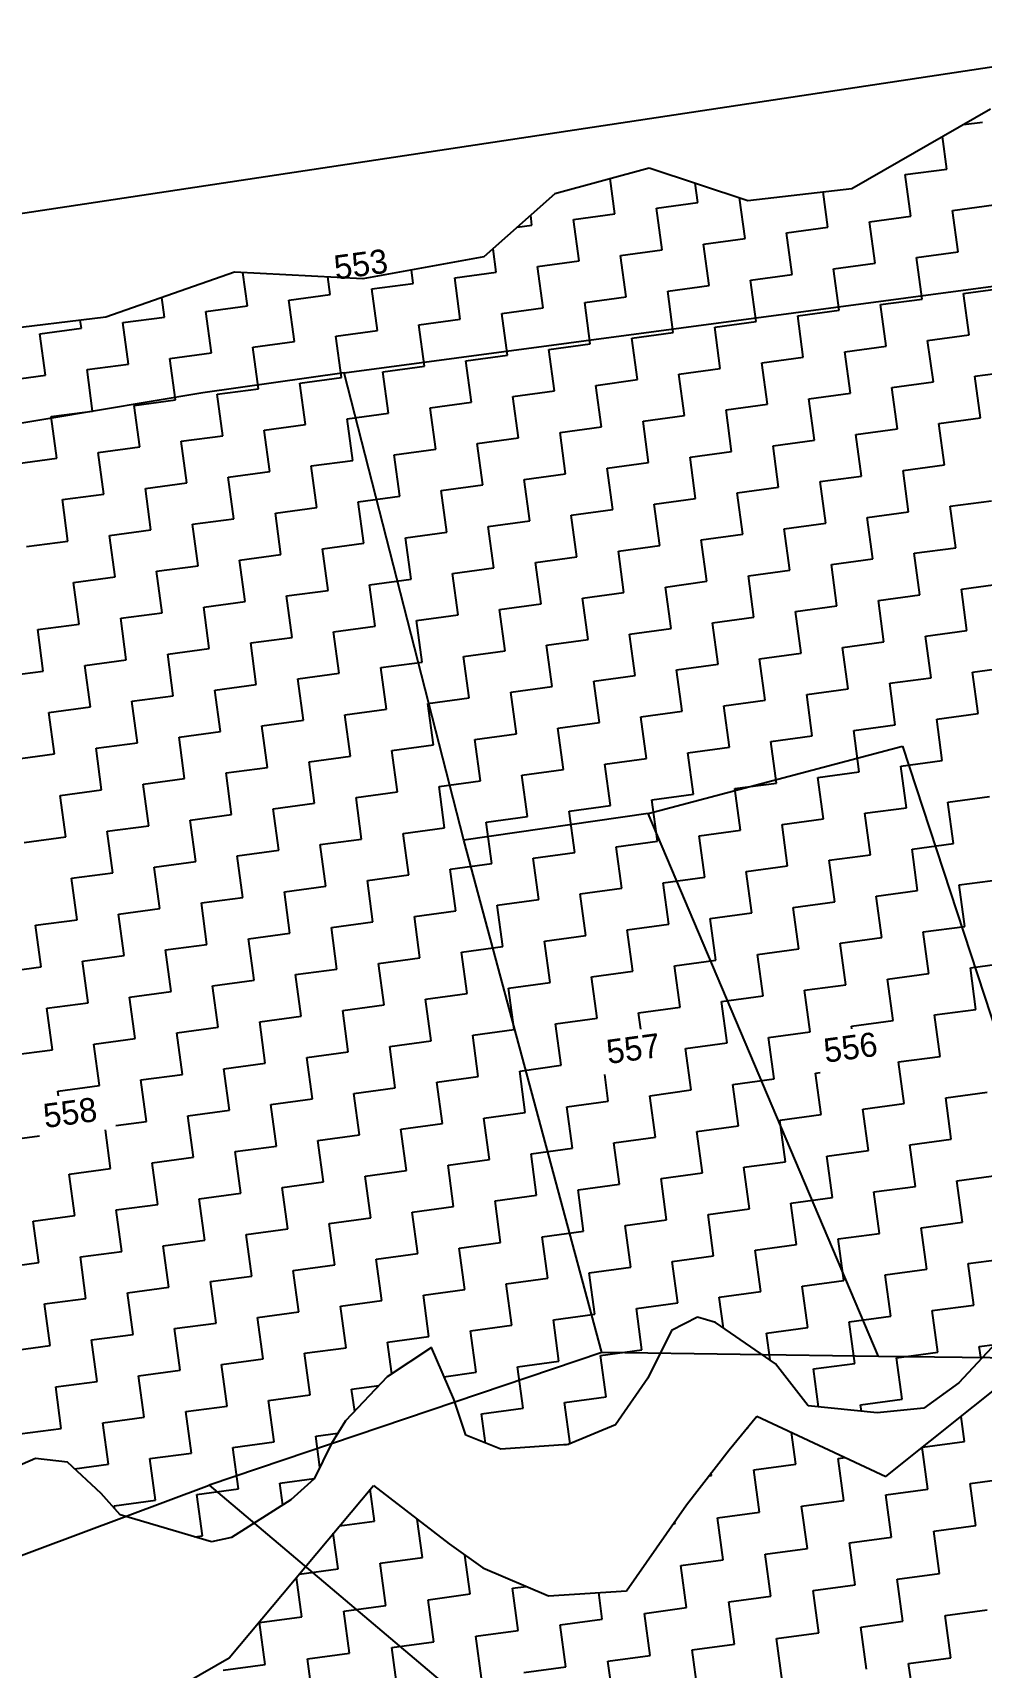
# Model space of a CAD drawing. Header units: metres. Extents: x 318393 to 319412, y 1868341 to 1869380.
# Drawn here: x 319083.4 to 319170.3, y 1869229.8 to 1869379.6 of the extents above; entities that cross this region are included whole.
import ezdxf

# ---------------------------------------------------------------- set-up
doc = ezdxf.new("R2010")
doc.units = ezdxf.units.M
doc.header["$LTSCALE"] = 0.3
doc.header["$MEASUREMENT"] = 0
for name, color, linetype in [('POLY_HATCH', 12, 'CONTINUOUS'), ('POLY_PARCEL', 6, 'CONTINUOUS'), ('TEXT_PARCEL', 7, 'CONTINUOUS'), ('V_BOUND_LINE', 7, 'CONTINUOUS')]:
    doc.layers.add(name, color=color, linetype=linetype)
doc.styles.add('TEXT_MAP', font='')
doc.styles.get('TEXT_MAP').set_extended_font_data('Kruti Dev 050')

msp = doc.modelspace()

# ---------------------------------------------------------------- linework, layer by layer
at = {"layer": 'POLY_HATCH'}
for p, q in [((319171.12, 1869372.57), (319158.4, 1869365.27)), ((319139.86, 1869367.16), (319131.21, 1869364.81)), ((319148.9, 1869364.16), (319139.86, 1869367.16)), ((319158.4, 1869365.27), (319148.9, 1869364.16)), ((319131.21, 1869364.81), (319124.71, 1869359.03)), ((319101.88, 1869357.63), (319090.08, 1869353.5)), ((319113.64, 1869357.02), (319101.88, 1869357.63)), ((319124.71, 1869359.03), (319113.64, 1869357.02)), ((319090.08, 1869353.5), (319077.58, 1869351.98)), ((319144.29, 1869261.87), (319141.91, 1869260.65)), ((319145.92, 1869261.36), (319144.29, 1869261.87)), ((319141.91, 1869260.65), (319139.72, 1869256.26)), ((319151.43, 1869257.59), (319145.92, 1869261.36)), ((319173.38, 1869261.38), (319168.23, 1869255.85)), ((319119.92, 1869259.07), (319115.85, 1869256.39)), ((319121.95, 1869254.35), (319119.92, 1869259.07)), ((319154.41, 1869253.74), (319151.43, 1869257.59)), ((319115.85, 1869256.39), (319112.05, 1869252.35)), ((319139.72, 1869256.26), (319136.77, 1869252.01)), ((319161.52, 1869247.26), (319173.68, 1869256.98)), ((319168.23, 1869255.85), (319165.01, 1869253.53)), ((319123.05, 1869251.05), (319121.95, 1869254.35)), ((319147.19, 1869249.71), (319149.7, 1869252.79)), ((319149.7, 1869252.79), (319161.52, 1869247.26)), ((319160.73, 1869253.11), (319154.41, 1869253.74)), ((319165.01, 1869253.53), (319160.73, 1869253.11)), ((319112.05, 1869252.35), (319110.77, 1869250.29)), ((319136.77, 1869252.01), (319132.42, 1869250.19)), ((319110.77, 1869250.29), (319109.16, 1869247.04)), ((319126.26, 1869249.77), (319123.05, 1869251.05)), ((319132.42, 1869250.19), (319126.26, 1869249.77)), ((319143.28, 1869244.67), (319147.19, 1869249.71)), ((319083.65, 1869248.92), (319081.26, 1869247.86)), ((319086.57, 1869248.58), (319083.65, 1869248.92)), ((319089.66, 1869245.72), (319086.57, 1869248.58)), ((319109.16, 1869247.04), (319107.04, 1869245.12)), ((319091.41, 1869243.74), (319089.66, 1869245.72)), ((319106.26, 1869236.47), (319114.59, 1869246.45)), ((319114.59, 1869246.45), (319121.54, 1869241.08)), ((319099.78, 1869241.27), (319091.41, 1869243.74)), ((319107.04, 1869245.12), (319101.61, 1869241.68)), ((319137.78, 1869236.8), (319143.28, 1869244.67)), ((319101.61, 1869241.68), (319099.78, 1869241.27)), ((319121.54, 1869241.08), (319124.63, 1869238.88)), ((319124.63, 1869238.88), (319130.63, 1869236.33)), ((319101.39, 1869230.65), (319106.26, 1869236.47)), ((319130.63, 1869236.33), (319137.78, 1869236.8)), ((319094.85, 1869226.9), (319101.39, 1869230.65))]:
    msp.add_line(p, q, dxfattribs=at)
at = {"layer": 'POLY_HATCH', "linetype": 'Continuous'}
for p, q in [((319168.64, 1869371.14), (319170.39, 1869371.38)), ((319167.11, 1869367.07), (319166.71, 1869370.04)), ((319163.31, 1869366.56), (319167.11, 1869367.07)), ((319163.82, 1869362.76), (319163.31, 1869366.56)), ((319136.72, 1869362.96), (319136.28, 1869366.19)), ((319144.32, 1869363.99), (319144.08, 1869365.76)), ((319140.52, 1869363.47), (319144.32, 1869363.99)), ((319148.63, 1869360.7), (319148.13, 1869364.42)), ((319156.23, 1869361.73), (319155.79, 1869364.97)), ((319167.62, 1869363.27), (319171.42, 1869363.78)), ((319129.12, 1869361.93), (319129, 1869362.85)), ((319132.92, 1869362.45), (319136.72, 1869362.96)), ((319133.44, 1869358.65), (319132.92, 1869362.45)), ((319141.03, 1869359.68), (319140.52, 1869363.47)), ((319160.03, 1869362.24), (319163.82, 1869362.76)), ((319160.54, 1869358.45), (319160.03, 1869362.24)), ((319168.14, 1869359.47), (319167.62, 1869363.27)), ((319127.77, 1869361.75), (319129.12, 1869361.93)), ((319144.83, 1869360.19), (319148.63, 1869360.7)), ((319152.43, 1869361.22), (319156.23, 1869361.73)), ((319152.94, 1869357.42), (319152.43, 1869361.22)), ((319125.84, 1869357.62), (319125.55, 1869359.77)), ((319137.23, 1869359.16), (319141.03, 1869359.68)), ((319137.75, 1869355.36), (319137.23, 1869359.16)), ((319145.34, 1869356.39), (319144.83, 1869360.19)), ((319164.34, 1869358.96), (319168.14, 1869359.47)), ((319103.05, 1869354.54), (319102.63, 1869357.59)), ((319118.24, 1869356.59), (319118.07, 1869357.83)), ((319122.04, 1869357.11), (319125.84, 1869357.62)), ((319129.64, 1869358.14), (319133.44, 1869358.65)), ((319130.15, 1869354.34), (319129.64, 1869358.14)), ((319156.74, 1869357.93), (319160.54, 1869358.45)), ((319157.25, 1869354.13), (319156.74, 1869357.93)), ((319164.85, 1869355.16), (319164.34, 1869358.96)), ((319110.64, 1869355.57), (319110.42, 1869357.19)), ((319114.44, 1869356.08), (319118.24, 1869356.59)), ((319114.96, 1869352.28), (319114.44, 1869356.08)), ((319122.55, 1869353.31), (319122.04, 1869357.11)), ((319141.55, 1869355.88), (319145.34, 1869356.39)), ((319149.14, 1869356.9), (319152.94, 1869357.42)), ((319149.66, 1869353.11), (319149.14, 1869356.9)), ((319168.65, 1869355.67), (319172.45, 1869356.19)), ((319095.45, 1869353.51), (319095.21, 1869355.3)), ((319106.85, 1869355.05), (319110.64, 1869355.57)), ((319107.36, 1869351.26), (319106.85, 1869355.05)), ((319133.95, 1869354.85), (319137.75, 1869355.36)), ((319134.46, 1869351.05), (319133.95, 1869354.85)), ((319142.06, 1869352.08), (319141.55, 1869355.88)), ((319161.05, 1869354.65), (319164.85, 1869355.16)), ((319161.57, 1869350.85), (319161.05, 1869354.65)), ((319169.16, 1869351.88), (319168.65, 1869355.67)), ((319087.85, 1869352.49), (319087.75, 1869353.22)), ((319091.65, 1869353), (319095.45, 1869353.51)), ((319099.25, 1869354.03), (319103.05, 1869354.54)), ((319099.76, 1869350.23), (319099.25, 1869354.03)), ((319118.75, 1869352.8), (319122.55, 1869353.31)), ((319126.35, 1869353.82), (319130.15, 1869354.34)), ((319126.87, 1869350.02), (319126.35, 1869353.82)), ((319145.86, 1869352.59), (319149.66, 1869353.11)), ((319153.46, 1869353.62), (319157.25, 1869354.13)), ((319153.97, 1869349.82), (319153.46, 1869353.62)), ((319084.05, 1869351.97), (319087.85, 1869352.49)), ((319084.57, 1869348.17), (319084.05, 1869351.97)), ((319092.17, 1869349.2), (319091.65, 1869353)), ((319111.16, 1869351.77), (319114.96, 1869352.28)), ((319111.67, 1869347.97), (319111.16, 1869351.77)), ((319119.27, 1869349), (319118.75, 1869352.8)), ((319138.26, 1869351.57), (319142.06, 1869352.08)), ((319138.77, 1869347.77), (319138.26, 1869351.57)), ((319146.37, 1869348.79), (319145.86, 1869352.59)), ((319165.36, 1869351.36), (319169.16, 1869351.88)), ((319095.96, 1869349.72), (319099.76, 1869350.23)), ((319103.56, 1869350.74), (319107.36, 1869351.26)), ((319104.07, 1869346.94), (319103.56, 1869350.74)), ((319130.66, 1869350.54), (319134.46, 1869351.05)), ((319131.18, 1869346.74), (319130.66, 1869350.54)), ((319157.77, 1869350.33), (319161.57, 1869350.85)), ((319158.28, 1869346.54), (319157.77, 1869350.33)), ((319165.88, 1869347.56), (319165.36, 1869351.36)), ((319088.37, 1869348.69), (319092.17, 1869349.2)), ((319088.88, 1869344.89), (319088.37, 1869348.69)), ((319096.48, 1869345.92), (319095.96, 1869349.72)), ((319115.47, 1869348.48), (319119.27, 1869349)), ((319123.07, 1869349.51), (319126.87, 1869350.02)), ((319123.58, 1869345.71), (319123.07, 1869349.51)), ((319142.57, 1869348.28), (319146.37, 1869348.79)), ((319150.17, 1869349.31), (319153.97, 1869349.82)), ((319150.68, 1869345.51), (319150.17, 1869349.31)), ((319169.68, 1869348.08), (319173.47, 1869348.59)), ((319080.77, 1869347.66), (319084.57, 1869348.17)), ((319107.87, 1869347.46), (319111.67, 1869347.97)), ((319108.39, 1869343.66), (319107.87, 1869347.46)), ((319115.98, 1869344.69), (319115.47, 1869348.48)), ((319134.98, 1869347.25), (319138.77, 1869347.77)), ((319135.49, 1869343.45), (319134.98, 1869347.25)), ((319143.09, 1869344.48), (319142.57, 1869348.28)), ((319162.08, 1869347.05), (319165.88, 1869347.56)), ((319170.19, 1869344.28), (319169.68, 1869348.08)), ((319092.68, 1869345.4), (319096.48, 1869345.92)), ((319100.28, 1869346.43), (319104.07, 1869346.94)), ((319100.79, 1869342.63), (319100.28, 1869346.43)), ((319119.78, 1869345.2), (319123.58, 1869345.71)), ((319127.38, 1869346.23), (319131.18, 1869346.74)), ((319127.89, 1869342.43), (319127.38, 1869346.23)), ((319154.48, 1869346.02), (319158.28, 1869346.54)), ((319155, 1869342.22), (319154.48, 1869346.02)), ((319162.59, 1869343.25), (319162.08, 1869347.05)), ((319085.08, 1869344.38), (319088.88, 1869344.89)), ((319085.6, 1869340.58), (319085.08, 1869344.38)), ((319093.19, 1869341.6), (319092.68, 1869345.4)), ((319112.19, 1869344.17), (319115.98, 1869344.69)), ((319112.7, 1869340.37), (319112.19, 1869344.17)), ((319120.3, 1869341.4), (319119.78, 1869345.2)), ((319139.29, 1869343.97), (319143.09, 1869344.48)), ((319146.89, 1869345), (319150.68, 1869345.51)), ((319147.4, 1869341.2), (319146.89, 1869345)), ((319166.39, 1869343.76), (319170.19, 1869344.28)), ((319096.99, 1869342.12), (319100.79, 1869342.63)), ((319104.59, 1869343.15), (319108.39, 1869343.66)), ((319105.1, 1869339.35), (319104.59, 1869343.15)), ((319131.69, 1869342.94), (319135.49, 1869343.45)), ((319132.2, 1869339.14), (319131.69, 1869342.94)), ((319139.8, 1869340.17), (319139.29, 1869343.97)), ((319158.79, 1869342.74), (319162.59, 1869343.25)), ((319159.31, 1869338.94), (319158.79, 1869342.74)), ((319166.91, 1869339.97), (319166.39, 1869343.76)), ((319089.39, 1869341.09), (319093.19, 1869341.6)), ((319089.91, 1869337.29), (319089.39, 1869341.09)), ((319097.5, 1869338.32), (319096.99, 1869342.12)), ((319116.5, 1869340.89), (319120.3, 1869341.4)), ((319124.09, 1869341.91), (319127.89, 1869342.43)), ((319124.61, 1869338.12), (319124.09, 1869341.91)), ((319143.6, 1869340.68), (319147.4, 1869341.2)), ((319151.2, 1869341.71), (319155, 1869342.22)), ((319151.71, 1869337.91), (319151.2, 1869341.71)), ((319081.8, 1869340.06), (319085.6, 1869340.58)), ((319108.9, 1869339.86), (319112.7, 1869340.37)), ((319109.41, 1869336.06), (319108.9, 1869339.86)), ((319117.01, 1869337.09), (319116.5, 1869340.89)), ((319136, 1869339.66), (319139.8, 1869340.17)), ((319136.52, 1869335.86), (319136, 1869339.66)), ((319144.11, 1869336.88), (319143.6, 1869340.68)), ((319163.11, 1869339.45), (319166.91, 1869339.97)), ((319093.71, 1869337.81), (319097.5, 1869338.32)), ((319101.3, 1869338.83), (319105.1, 1869339.35)), ((319101.82, 1869335.03), (319101.3, 1869338.83)), ((319120.81, 1869337.6), (319124.61, 1869338.12)), ((319128.41, 1869338.63), (319132.2, 1869339.14)), ((319128.92, 1869334.83), (319128.41, 1869338.63)), ((319155.51, 1869338.43), (319159.31, 1869338.94)), ((319156.02, 1869334.63), (319155.51, 1869338.43)), ((319163.62, 1869335.65), (319163.11, 1869339.45)), ((319086.11, 1869336.78), (319089.91, 1869337.29)), ((319086.62, 1869332.98), (319086.11, 1869336.78)), ((319094.22, 1869334.01), (319093.71, 1869337.81)), ((319113.21, 1869336.58), (319117.01, 1869337.09)), ((319113.73, 1869332.78), (319113.21, 1869336.58)), ((319121.32, 1869333.8), (319120.81, 1869337.6)), ((319140.32, 1869336.37), (319144.11, 1869336.88)), ((319147.91, 1869337.4), (319151.71, 1869337.91)), ((319148.43, 1869333.6), (319147.91, 1869337.4)), ((319167.42, 1869336.17), (319171.22, 1869336.68)), ((319105.62, 1869335.55), (319109.41, 1869336.06)), ((319106.13, 1869331.75), (319105.62, 1869335.55)), ((319132.72, 1869335.34), (319136.52, 1869335.86)), ((319133.23, 1869331.55), (319132.72, 1869335.34)), ((319140.83, 1869332.57), (319140.32, 1869336.37)), ((319159.82, 1869335.14), (319163.62, 1869335.65)), ((319160.34, 1869331.34), (319159.82, 1869335.14)), ((319167.93, 1869332.37), (319167.42, 1869336.17)), ((319090.42, 1869333.49), (319094.22, 1869334.01)), ((319098.02, 1869334.52), (319101.82, 1869335.03)), ((319098.53, 1869330.72), (319098.02, 1869334.52)), ((319117.52, 1869333.29), (319121.32, 1869333.8)), ((319125.12, 1869334.32), (319128.92, 1869334.83)), ((319125.63, 1869330.52), (319125.12, 1869334.32)), ((319144.63, 1869333.09), (319148.43, 1869333.6)), ((319152.22, 1869334.11), (319156.02, 1869334.63)), ((319152.74, 1869330.32), (319152.22, 1869334.11)), ((319082.82, 1869332.47), (319086.62, 1869332.98)), ((319090.93, 1869329.7), (319090.42, 1869333.49)), ((319109.93, 1869332.26), (319113.73, 1869332.78)), ((319110.44, 1869328.46), (319109.93, 1869332.26)), ((319118.04, 1869329.49), (319117.52, 1869333.29)), ((319137.03, 1869332.06), (319140.83, 1869332.57)), ((319145.14, 1869329.29), (319144.63, 1869333.09)), ((319164.13, 1869331.86), (319167.93, 1869332.37)), ((319094.73, 1869330.21), (319098.53, 1869330.72)), ((319102.33, 1869331.24), (319106.13, 1869331.75)), ((319102.84, 1869327.44), (319102.33, 1869331.24)), ((319129.43, 1869331.03), (319133.23, 1869331.55)), ((319129.95, 1869327.23), (319129.43, 1869331.03)), ((319137.54, 1869328.26), (319137.03, 1869332.06)), ((319156.54, 1869330.83), (319160.34, 1869331.34)), ((319157.05, 1869327.03), (319156.54, 1869330.83)), ((319164.65, 1869328.06), (319164.13, 1869331.86)), ((319087.14, 1869329.18), (319090.93, 1869329.7)), ((319087.65, 1869325.38), (319087.14, 1869329.18)), ((319095.25, 1869326.41), (319094.73, 1869330.21)), ((319114.24, 1869328.98), (319118.04, 1869329.49)), ((319121.84, 1869330.01), (319125.63, 1869330.52)), ((319122.35, 1869326.21), (319121.84, 1869330.01)), ((319141.34, 1869328.77), (319145.14, 1869329.29)), ((319148.94, 1869329.8), (319152.74, 1869330.32)), ((319149.45, 1869326), (319148.94, 1869329.8)), ((319106.64, 1869327.95), (319110.44, 1869328.46)), ((319107.16, 1869324.15), (319106.64, 1869327.95)), ((319114.75, 1869325.18), (319114.24, 1869328.98)), ((319133.75, 1869327.75), (319137.54, 1869328.26)), ((319134.26, 1869323.95), (319133.75, 1869327.75)), ((319141.86, 1869324.98), (319141.34, 1869328.77)), ((319160.85, 1869327.54), (319164.65, 1869328.06)), ((319168.45, 1869328.57), (319172.24, 1869329.08)), ((319168.96, 1869324.77), (319168.45, 1869328.57)), ((319091.45, 1869325.9), (319095.25, 1869326.41)), ((319099.05, 1869326.92), (319102.84, 1869327.44)), ((319099.56, 1869323.13), (319099.05, 1869326.92)), ((319118.55, 1869325.69), (319122.35, 1869326.21)), ((319126.15, 1869326.72), (319129.95, 1869327.23)), ((319126.66, 1869322.92), (319126.15, 1869326.72)), ((319153.25, 1869326.52), (319157.05, 1869327.03)), ((319153.77, 1869322.72), (319153.25, 1869326.52)), ((319161.36, 1869323.75), (319160.85, 1869327.54)), ((319083.85, 1869324.87), (319087.65, 1869325.38)), ((319084.36, 1869321.07), (319083.85, 1869324.87)), ((319091.96, 1869322.1), (319091.45, 1869325.9)), ((319110.95, 1869324.67), (319114.75, 1869325.18)), ((319111.47, 1869320.87), (319110.95, 1869324.67)), ((319119.06, 1869321.89), (319118.55, 1869325.69)), ((319138.06, 1869324.46), (319141.86, 1869324.98)), ((319145.65, 1869325.49), (319149.45, 1869326)), ((319146.17, 1869321.69), (319145.65, 1869325.49)), ((319165.16, 1869324.26), (319168.96, 1869324.77)), ((319095.76, 1869322.61), (319099.56, 1869323.13)), ((319103.36, 1869323.64), (319107.16, 1869324.15)), ((319103.87, 1869319.84), (319103.36, 1869323.64)), ((319130.46, 1869323.44), (319134.26, 1869323.95)), ((319130.97, 1869319.64), (319130.46, 1869323.44)), ((319138.57, 1869320.66), (319138.06, 1869324.46)), ((319157.56, 1869323.23), (319161.36, 1869323.75)), ((319158.08, 1869319.43), (319157.56, 1869323.23)), ((319165.67, 1869320.46), (319165.16, 1869324.26)), ((319088.16, 1869321.58), (319091.96, 1869322.1)), ((319096.27, 1869318.81), (319095.76, 1869322.61)), ((319115.27, 1869321.38), (319119.06, 1869321.89)), ((319122.86, 1869322.41), (319126.66, 1869322.92)), ((319123.38, 1869318.61), (319122.86, 1869322.41)), ((319142.37, 1869321.18), (319146.17, 1869321.69)), ((319149.97, 1869322.2), (319153.77, 1869322.72)), ((319150.48, 1869318.41), (319149.97, 1869322.2)), ((319080.57, 1869320.56), (319084.36, 1869321.07)), ((319088.68, 1869317.79), (319088.16, 1869321.58)), ((319107.67, 1869320.35), (319111.47, 1869320.87)), ((319108.18, 1869316.56), (319107.67, 1869320.35)), ((319115.78, 1869317.58), (319115.27, 1869321.38)), ((319134.77, 1869320.15), (319138.57, 1869320.66)), ((319135.29, 1869316.35), (319134.77, 1869320.15)), ((319142.88, 1869317.38), (319142.37, 1869321.18)), ((319161.88, 1869319.95), (319165.67, 1869320.46)), ((319169.47, 1869320.97), (319173.27, 1869321.49)), ((319169.99, 1869317.18), (319169.47, 1869320.97)), ((319092.48, 1869318.3), (319096.27, 1869318.81)), ((319100.07, 1869319.33), (319103.87, 1869319.84)), ((319100.59, 1869315.53), (319100.07, 1869319.33)), ((319119.58, 1869318.1), (319123.38, 1869318.61)), ((319127.18, 1869319.12), (319130.97, 1869319.64)), ((319127.69, 1869315.32), (319127.18, 1869319.12)), ((319154.28, 1869318.92), (319158.08, 1869319.43)), ((319154.79, 1869315.12), (319154.28, 1869318.92)), ((319162.39, 1869316.15), (319161.88, 1869319.95)), ((319084.88, 1869317.27), (319088.68, 1869317.79)), ((319085.39, 1869313.47), (319084.88, 1869317.27)), ((319092.99, 1869314.5), (319092.48, 1869318.3)), ((319111.98, 1869317.07), (319115.78, 1869317.58)), ((319120.09, 1869314.3), (319119.58, 1869318.1)), ((319139.08, 1869316.87), (319142.88, 1869317.38)), ((319146.68, 1869317.89), (319150.48, 1869318.41)), ((319147.2, 1869314.09), (319146.68, 1869317.89)), ((319166.19, 1869316.66), (319169.99, 1869317.18)), ((319104.38, 1869316.04), (319108.18, 1869316.56)), ((319104.9, 1869312.24), (319104.38, 1869316.04)), ((319112.49, 1869313.27), (319111.98, 1869317.07)), ((319131.49, 1869315.84), (319135.29, 1869316.35)), ((319132, 1869312.04), (319131.49, 1869315.84)), ((319139.6, 1869313.07), (319139.08, 1869316.87)), ((319158.59, 1869315.63), (319162.39, 1869316.15)), ((319159.1, 1869311.84), (319158.59, 1869315.63)), ((319166.7, 1869312.86), (319166.19, 1869316.66)), ((319089.19, 1869313.99), (319092.99, 1869314.5)), ((319096.79, 1869315.01), (319100.59, 1869315.53)), ((319097.3, 1869311.22), (319096.79, 1869315.01)), ((319116.29, 1869313.78), (319120.09, 1869314.3)), ((319123.89, 1869314.81), (319127.69, 1869315.32)), ((319124.4, 1869311.01), (319123.89, 1869314.81)), ((319150.99, 1869314.61), (319154.79, 1869315.12)), ((319151.51, 1869310.81), (319150.99, 1869314.61)), ((319081.59, 1869312.96), (319085.39, 1869313.47)), ((319089.7, 1869310.19), (319089.19, 1869313.99)), ((319108.7, 1869312.76), (319112.49, 1869313.27)), ((319109.21, 1869308.96), (319108.7, 1869312.76)), ((319116.81, 1869309.99), (319116.29, 1869313.78)), ((319135.8, 1869312.55), (319139.6, 1869313.07)), ((319143.4, 1869313.58), (319147.2, 1869314.09)), ((319143.91, 1869309.78), (319143.4, 1869313.58)), ((319162.9, 1869312.35), (319166.7, 1869312.86)), ((319093.5, 1869310.7), (319097.3, 1869311.22)), ((319101.1, 1869311.73), (319104.9, 1869312.24)), ((319101.61, 1869307.93), (319101.1, 1869311.73)), ((319128.2, 1869311.53), (319132, 1869312.04)), ((319128.72, 1869307.73), (319128.2, 1869311.53)), ((319136.31, 1869308.75), (319135.8, 1869312.55)), ((319155.31, 1869311.32), (319159.1, 1869311.84)), ((319155.82, 1869307.52), (319155.31, 1869311.32)), ((319163.42, 1869308.55), (319162.9, 1869312.35)), ((319085.91, 1869309.68), (319089.7, 1869310.19)), ((319086.42, 1869305.88), (319085.91, 1869309.68)), ((319094.02, 1869306.9), (319093.5, 1869310.7)), ((319113.01, 1869309.47), (319116.81, 1869309.99)), ((319120.61, 1869310.5), (319124.4, 1869311.01)), ((319121.12, 1869306.7), (319120.61, 1869310.5)), ((319140.11, 1869309.27), (319143.91, 1869309.78)), ((319147.71, 1869310.3), (319151.51, 1869310.81)), ((319148.22, 1869306.5), (319147.71, 1869310.3)), ((319105.41, 1869308.44), (319109.21, 1869308.96)), ((319105.92, 1869304.65), (319105.41, 1869308.44)), ((319113.52, 1869305.67), (319113.01, 1869309.47)), ((319132.51, 1869308.24), (319136.31, 1869308.75)), ((319133.03, 1869304.44), (319132.51, 1869308.24)), ((319140.63, 1869305.47), (319140.11, 1869309.27)), ((319159.62, 1869308.04), (319163.42, 1869308.55)), ((319167.21, 1869309.06), (319171.01, 1869309.58)), ((319167.73, 1869305.27), (319167.21, 1869309.06)), ((319090.22, 1869306.39), (319094.02, 1869306.9)), ((319097.81, 1869307.42), (319101.61, 1869307.93)), ((319098.33, 1869303.62), (319097.81, 1869307.42)), ((319117.32, 1869306.19), (319121.12, 1869306.7)), ((319124.92, 1869307.21), (319128.72, 1869307.73)), ((319125.43, 1869303.42), (319124.92, 1869307.21)), ((319152.02, 1869307.01), (319155.82, 1869307.52)), ((319152.53, 1869303.21), (319152.02, 1869307.01)), ((319160.13, 1869304.24), (319159.62, 1869308.04)), ((319082.62, 1869305.36), (319086.42, 1869305.88)), ((319090.73, 1869302.59), (319090.22, 1869306.39)), ((319109.72, 1869305.16), (319113.52, 1869305.67)), ((319110.24, 1869301.36), (319109.72, 1869305.16)), ((319117.83, 1869302.39), (319117.32, 1869306.19)), ((319136.83, 1869304.96), (319140.63, 1869305.47)), ((319144.42, 1869305.98), (319148.22, 1869306.5)), ((319144.94, 1869302.18), (319144.42, 1869305.98)), ((319163.93, 1869304.75), (319167.73, 1869305.27)), ((319102.13, 1869304.13), (319105.92, 1869304.65)), ((319102.64, 1869300.33), (319102.13, 1869304.13)), ((319129.23, 1869303.93), (319133.03, 1869304.44)), ((319129.74, 1869300.13), (319129.23, 1869303.93)), ((319137.34, 1869301.16), (319136.83, 1869304.96)), ((319156.33, 1869303.73), (319160.13, 1869304.24)), ((319156.85, 1869299.93), (319156.33, 1869303.73)), ((319164.44, 1869300.95), (319163.93, 1869304.75)), ((319086.93, 1869302.08), (319090.73, 1869302.59)), ((319094.53, 1869303.11), (319098.33, 1869303.62)), ((319095.04, 1869299.31), (319094.53, 1869303.11)), ((319114.04, 1869301.87), (319117.83, 1869302.39)), ((319121.63, 1869302.9), (319125.43, 1869303.42)), ((319122.15, 1869299.1), (319121.63, 1869302.9)), ((319141.14, 1869301.67), (319144.94, 1869302.18)), ((319148.74, 1869302.7), (319152.53, 1869303.21)), ((319149.25, 1869298.9), (319148.74, 1869302.7)), ((319087.45, 1869298.28), (319086.93, 1869302.08)), ((319106.44, 1869300.85), (319110.24, 1869301.36)), ((319106.95, 1869297.05), (319106.44, 1869300.85)), ((319114.55, 1869298.08), (319114.04, 1869301.87)), ((319133.54, 1869300.64), (319137.34, 1869301.16)), ((319134.06, 1869296.85), (319133.54, 1869300.64)), ((319141.65, 1869297.87), (319141.14, 1869301.67)), ((319160.64, 1869300.44), (319164.44, 1869300.95)), ((319168.24, 1869301.47), (319172.04, 1869301.98)), ((319168.76, 1869297.67), (319168.24, 1869301.47)), ((319091.24, 1869298.79), (319095.04, 1869299.31)), ((319098.84, 1869299.82), (319102.64, 1869300.33)), ((319099.35, 1869296.02), (319098.84, 1869299.82)), ((319125.94, 1869299.62), (319129.74, 1869300.13)), ((319126.46, 1869295.82), (319125.94, 1869299.62)), ((319153.05, 1869299.41), (319156.85, 1869299.93)), ((319153.56, 1869295.61), (319153.05, 1869299.41)), ((319161.16, 1869296.64), (319160.64, 1869300.44)), ((319083.65, 1869297.77), (319087.45, 1869298.28)), ((319084.16, 1869293.97), (319083.65, 1869297.77)), ((319091.76, 1869295), (319091.24, 1869298.79)), ((319110.75, 1869297.56), (319114.55, 1869298.08)), ((319118.35, 1869298.59), (319122.15, 1869299.1)), ((319118.86, 1869294.79), (319118.35, 1869298.59)), ((319137.85, 1869297.36), (319141.65, 1869297.87)), ((319145.45, 1869298.39), (319149.25, 1869298.9)), ((319145.96, 1869294.59), (319145.45, 1869298.39)), ((319164.96, 1869297.16), (319168.76, 1869297.67)), ((319103.15, 1869296.54), (319106.95, 1869297.05)), ((319103.67, 1869292.74), (319103.15, 1869296.54)), ((319111.26, 1869293.76), (319110.75, 1869297.56)), ((319130.26, 1869296.33), (319134.06, 1869296.85)), ((319130.77, 1869292.53), (319130.26, 1869296.33)), ((319138.37, 1869293.56), (319137.85, 1869297.36)), ((319157.36, 1869296.13), (319161.16, 1869296.64)), ((319165.47, 1869293.36), (319164.96, 1869297.16)), ((319087.96, 1869294.48), (319091.76, 1869295)), ((319095.56, 1869295.51), (319099.35, 1869296.02)), ((319096.07, 1869291.71), (319095.56, 1869295.51)), ((319115.06, 1869294.28), (319118.86, 1869294.79)), ((319122.66, 1869295.3), (319126.46, 1869295.82)), ((319123.17, 1869291.51), (319122.66, 1869295.3)), ((319149.76, 1869295.1), (319153.56, 1869295.61)), ((319150.28, 1869291.3), (319149.76, 1869295.1)), ((319157.87, 1869292.33), (319157.36, 1869296.13)), ((319080.36, 1869293.45), (319084.16, 1869293.97)), ((319088.47, 1869290.68), (319087.96, 1869294.48)), ((319107.47, 1869293.25), (319111.26, 1869293.76)), ((319107.98, 1869289.45), (319107.47, 1869293.25)), ((319115.58, 1869290.48), (319115.06, 1869294.28)), ((319134.57, 1869293.05), (319138.37, 1869293.56)), ((319142.17, 1869294.07), (319145.96, 1869294.59)), ((319142.68, 1869290.28), (319142.17, 1869294.07)), ((319161.67, 1869292.84), (319165.47, 1869293.36)), ((319169.27, 1869293.87), (319173.07, 1869294.38)), ((319169.78, 1869290.07), (319169.27, 1869293.87)), ((319092.27, 1869291.2), (319096.07, 1869291.71)), ((319099.87, 1869292.22), (319103.67, 1869292.74)), ((319100.38, 1869288.43), (319099.87, 1869292.22)), ((319126.97, 1869292.02), (319130.77, 1869292.53)), ((319127.49, 1869288.22), (319126.97, 1869292.02)), ((319135.08, 1869289.25), (319134.57, 1869293.05)), ((319154.07, 1869291.82), (319157.87, 1869292.33)), ((319154.59, 1869288.02), (319154.07, 1869291.82)), ((319162.19, 1869289.04), (319161.67, 1869292.84)), ((319084.67, 1869290.17), (319088.47, 1869290.68)), ((319085.19, 1869286.37), (319084.67, 1869290.17)), ((319092.79, 1869287.4), (319092.27, 1869291.2)), ((319111.78, 1869289.97), (319115.58, 1869290.48)), ((319119.37, 1869290.99), (319123.17, 1869291.51)), ((319119.89, 1869287.19), (319119.37, 1869290.99)), ((319138.88, 1869289.76), (319142.68, 1869290.28)), ((319146.48, 1869290.79), (319150.28, 1869291.3)), ((319146.99, 1869286.99), (319146.48, 1869290.79)), ((319104.18, 1869288.94), (319107.98, 1869289.45)), ((319104.69, 1869285.14), (319104.18, 1869288.94)), ((319112.29, 1869286.17), (319111.78, 1869289.97)), ((319131.28, 1869288.73), (319135.08, 1869289.25)), ((319131.8, 1869284.94), (319131.28, 1869288.73)), ((319139.09, 1869288.25), (319138.88, 1869289.76)), ((319158.39, 1869288.53), (319162.19, 1869289.04)), ((319165.98, 1869289.56), (319169.78, 1869290.07)), ((319166.5, 1869285.76), (319165.98, 1869289.56)), ((319088.99, 1869286.88), (319092.79, 1869287.4)), ((319096.58, 1869287.91), (319100.38, 1869288.43)), ((319097.1, 1869284.11), (319096.58, 1869287.91)), ((319116.09, 1869286.68), (319119.89, 1869287.19)), ((319123.69, 1869287.71), (319127.49, 1869288.22)), ((319124.2, 1869283.91), (319123.69, 1869287.71)), ((319150.79, 1869287.5), (319154.59, 1869288.02)), ((319151.3, 1869283.71), (319150.79, 1869287.5)), ((319158.42, 1869288.29), (319158.39, 1869288.53)), ((319081.39, 1869285.86), (319085.19, 1869286.37)), ((319089.5, 1869283.09), (319088.99, 1869286.88)), ((319108.49, 1869285.65), (319112.29, 1869286.17)), ((319109.01, 1869281.86), (319108.49, 1869285.65)), ((319116.6, 1869282.88), (319116.09, 1869286.68)), ((319143.19, 1869286.48), (319146.99, 1869286.99)), ((319143.71, 1869282.68), (319143.19, 1869286.48)), ((319162.7, 1869285.25), (319166.5, 1869285.76)), ((319100.9, 1869284.63), (319104.69, 1869285.14)), ((319101.41, 1869280.83), (319100.9, 1869284.63)), ((319128, 1869284.42), (319131.8, 1869284.94)), ((319128.51, 1869280.62), (319128, 1869284.42)), ((319155.1, 1869284.22), (319155.51, 1869284.27)), ((319155.62, 1869280.42), (319155.1, 1869284.22)), ((319163.21, 1869281.45), (319162.7, 1869285.25)), ((319085.7, 1869282.57), (319089.5, 1869283.09)), ((319093.3, 1869283.6), (319097.1, 1869284.11)), ((319093.81, 1869279.8), (319093.3, 1869283.6)), ((319112.8, 1869282.37), (319116.6, 1869282.88)), ((319120.4, 1869283.4), (319124.2, 1869283.91)), ((319120.92, 1869279.6), (319120.4, 1869283.4)), ((319136.11, 1869281.65), (319135.78, 1869284.11)), ((319139.91, 1869282.16), (319143.71, 1869282.68)), ((319147.51, 1869283.19), (319151.3, 1869283.71)), ((319148.02, 1869279.39), (319147.51, 1869283.19)), ((319085.76, 1869282.15), (319085.7, 1869282.57)), ((319105.21, 1869281.34), (319109.01, 1869281.86)), ((319105.72, 1869277.54), (319105.21, 1869281.34)), ((319113.32, 1869278.57), (319112.8, 1869282.37)), ((319132.31, 1869281.14), (319136.11, 1869281.65)), ((319140.42, 1869278.37), (319139.91, 1869282.16)), ((319159.41, 1869280.93), (319163.21, 1869281.45)), ((319167.01, 1869281.96), (319170.81, 1869282.47)), ((319167.52, 1869278.16), (319167.01, 1869281.96)), ((319091.01, 1869279.42), (319093.81, 1869279.8)), ((319097.61, 1869280.31), (319101.41, 1869280.83)), ((319098.12, 1869276.52), (319097.61, 1869280.31)), ((319124.71, 1869280.11), (319128.51, 1869280.62)), ((319125.23, 1869276.31), (319124.71, 1869280.11)), ((319132.82, 1869277.34), (319132.31, 1869281.14)), ((319151.82, 1869279.91), (319155.62, 1869280.42)), ((319152.33, 1869276.11), (319151.82, 1869279.91)), ((319159.93, 1869277.14), (319159.41, 1869280.93)), ((319082.42, 1869278.26), (319084, 1869278.47)), ((319090.53, 1869275.49), (319090.05, 1869279.03)), ((319109.52, 1869278.06), (319113.32, 1869278.57)), ((319117.12, 1869279.08), (319120.92, 1869279.6)), ((319117.63, 1869275.29), (319117.12, 1869279.08)), ((319136.62, 1869277.85), (319140.42, 1869278.37)), ((319144.22, 1869278.88), (319148.02, 1869279.39)), ((319144.73, 1869275.08), (319144.22, 1869278.88)), ((319163.73, 1869277.65), (319167.52, 1869278.16)), ((319101.92, 1869277.03), (319105.72, 1869277.54)), ((319102.44, 1869273.23), (319101.92, 1869277.03)), ((319110.03, 1869274.26), (319109.52, 1869278.06)), ((319129.03, 1869276.83), (319132.82, 1869277.34)), ((319129.54, 1869273.03), (319129.03, 1869276.83)), ((319137.14, 1869274.05), (319136.62, 1869277.85)), ((319156.13, 1869276.62), (319159.93, 1869277.14)), ((319164.24, 1869273.85), (319163.73, 1869277.65)), ((319086.73, 1869274.98), (319090.53, 1869275.49)), ((319094.33, 1869276), (319098.12, 1869276.52)), ((319094.84, 1869272.2), (319094.33, 1869276)), ((319113.83, 1869274.77), (319117.63, 1869275.29)), ((319121.43, 1869275.8), (319125.23, 1869276.31)), ((319121.94, 1869272), (319121.43, 1869275.8)), ((319148.53, 1869275.6), (319152.33, 1869276.11)), ((319149.05, 1869271.8), (319148.53, 1869275.6)), ((319156.64, 1869272.82), (319156.13, 1869276.62)), ((319087.24, 1869271.18), (319086.73, 1869274.98)), ((319106.23, 1869273.74), (319110.03, 1869274.26)), ((319106.75, 1869269.95), (319106.23, 1869273.74)), ((319114.35, 1869270.97), (319113.83, 1869274.77)), ((319133.34, 1869273.54), (319137.14, 1869274.05)), ((319140.94, 1869274.57), (319144.73, 1869275.08)), ((319141.45, 1869270.77), (319140.94, 1869274.57)), ((319160.44, 1869273.34), (319164.24, 1869273.85)), ((319168.04, 1869274.36), (319171.84, 1869274.88)), ((319168.55, 1869270.57), (319168.04, 1869274.36)), ((319091.04, 1869271.69), (319094.84, 1869272.2)), ((319098.64, 1869272.72), (319102.44, 1869273.23)), ((319099.15, 1869268.92), (319098.64, 1869272.72)), ((319125.74, 1869272.51), (319129.54, 1869273.03)), ((319126.25, 1869268.72), (319125.74, 1869272.51)), ((319133.85, 1869269.74), (319133.34, 1869273.54)), ((319152.84, 1869272.31), (319156.64, 1869272.82)), ((319153.36, 1869268.51), (319152.84, 1869272.31)), ((319160.95, 1869269.54), (319160.44, 1869273.34)), ((319083.44, 1869270.66), (319087.24, 1869271.18)), ((319091.55, 1869267.89), (319091.04, 1869271.69)), ((319110.55, 1869270.46), (319114.35, 1869270.97)), ((319118.14, 1869271.49), (319121.94, 1869272)), ((319118.66, 1869267.69), (319118.14, 1869271.49)), ((319137.65, 1869270.26), (319141.45, 1869270.77)), ((319145.25, 1869271.28), (319149.05, 1869271.8)), ((319145.76, 1869267.48), (319145.25, 1869271.28)), ((319083.96, 1869266.86), (319083.44, 1869270.66)), ((319102.95, 1869269.43), (319106.75, 1869269.95)), ((319103.46, 1869265.63), (319102.95, 1869269.43)), ((319111.06, 1869266.66), (319110.55, 1869270.46)), ((319130.05, 1869269.23), (319133.85, 1869269.74)), ((319130.57, 1869265.43), (319130.05, 1869269.23)), ((319138.16, 1869266.46), (319137.65, 1869270.26)), ((319157.16, 1869269.03), (319160.95, 1869269.54)), ((319164.75, 1869270.05), (319168.55, 1869270.57)), ((319165.27, 1869266.25), (319164.75, 1869270.05)), ((319087.76, 1869267.38), (319091.55, 1869267.89)), ((319095.35, 1869268.41), (319099.15, 1869268.92)), ((319095.87, 1869264.61), (319095.35, 1869268.41)), ((319114.86, 1869267.17), (319118.66, 1869267.69)), ((319122.46, 1869268.2), (319126.25, 1869268.72)), ((319122.97, 1869264.4), (319122.46, 1869268.2)), ((319149.56, 1869268), (319153.36, 1869268.51)), ((319150.07, 1869264.2), (319149.56, 1869268)), ((319157.67, 1869265.23), (319157.16, 1869269.03)), ((319080.16, 1869266.35), (319083.96, 1869266.86)), ((319088.27, 1869263.58), (319087.76, 1869267.38)), ((319107.26, 1869266.15), (319111.06, 1869266.66)), ((319115.37, 1869263.38), (319114.86, 1869267.17)), ((319134.37, 1869265.94), (319138.16, 1869266.46)), ((319141.96, 1869266.97), (319145.76, 1869267.48)), ((319142.48, 1869263.17), (319141.96, 1869266.97)), ((319161.47, 1869265.74), (319165.27, 1869266.25)), ((319169.07, 1869266.77), (319172.86, 1869267.28)), ((319169.58, 1869262.97), (319169.07, 1869266.77)), ((319099.66, 1869265.12), (319103.46, 1869265.63)), ((319100.18, 1869261.32), (319099.66, 1869265.12)), ((319107.78, 1869262.35), (319107.26, 1869266.15)), ((319126.77, 1869264.92), (319130.57, 1869265.43)), ((319127.28, 1869261.12), (319126.77, 1869264.92)), ((319134.88, 1869262.15), (319134.37, 1869265.94)), ((319153.87, 1869264.71), (319157.67, 1869265.23)), ((319154.38, 1869260.91), (319153.87, 1869264.71)), ((319161.98, 1869261.94), (319161.47, 1869265.74)), ((319084.47, 1869263.07), (319088.27, 1869263.58)), ((319092.07, 1869264.09), (319095.87, 1869264.61)), ((319092.58, 1869260.29), (319092.07, 1869264.09)), ((319111.57, 1869262.86), (319115.37, 1869263.38)), ((319119.17, 1869263.89), (319122.97, 1869264.4)), ((319119.68, 1869260.09), (319119.17, 1869263.89)), ((319146.27, 1869263.69), (319150.07, 1869264.2)), ((319146.66, 1869260.85), (319146.27, 1869263.69)), ((319084.98, 1869259.27), (319084.47, 1869263.07)), ((319103.98, 1869261.84), (319107.78, 1869262.35)), ((319104.49, 1869258.04), (319103.98, 1869261.84)), ((319112.09, 1869259.06), (319111.57, 1869262.86)), ((319131.08, 1869261.63), (319134.88, 1869262.15)), ((319138.68, 1869262.66), (319142.48, 1869263.17)), ((319139.19, 1869258.86), (319138.68, 1869262.66)), ((319158.18, 1869261.43), (319161.98, 1869261.94)), ((319165.78, 1869262.46), (319169.58, 1869262.97)), ((319166.29, 1869258.66), (319165.78, 1869262.46)), ((319088.78, 1869259.78), (319092.58, 1869260.29)), ((319096.38, 1869260.81), (319100.18, 1869261.32)), ((319096.89, 1869257.01), (319096.38, 1869260.81)), ((319123.48, 1869260.6), (319127.28, 1869261.12)), ((319124, 1869256.81), (319123.48, 1869260.6)), ((319131.59, 1869257.83), (319131.08, 1869261.63)), ((319150.59, 1869260.4), (319154.38, 1869260.91)), ((319150.92, 1869257.94), (319150.59, 1869260.4)), ((319158.7, 1869257.63), (319158.18, 1869261.43)), ((319081.19, 1869258.75), (319084.98, 1869259.27)), ((319089.3, 1869255.98), (319088.78, 1869259.78)), ((319108.29, 1869258.55), (319112.09, 1869259.06)), ((319115.89, 1869259.58), (319119.68, 1869260.09)), ((319116.28, 1869256.67), (319115.89, 1869259.58)), ((319135.39, 1869258.35), (319139.19, 1869258.86)), ((319170.09, 1869259.17), (319171.5, 1869259.36)), ((319170.25, 1869258.02), (319170.09, 1869259.17)), ((319100.69, 1869257.52), (319104.49, 1869258.04)), ((319101.21, 1869253.72), (319100.69, 1869257.52)), ((319108.8, 1869254.75), (319108.29, 1869258.55)), ((319127.8, 1869257.32), (319131.59, 1869257.83)), ((319128.31, 1869253.52), (319127.8, 1869257.32)), ((319135.91, 1869254.55), (319135.39, 1869258.35)), ((319154.9, 1869257.12), (319158.7, 1869257.63)), ((319162.5, 1869258.14), (319166.29, 1869258.66)), ((319163.01, 1869254.34), (319162.5, 1869258.14)), ((319085.5, 1869255.47), (319089.3, 1869255.98)), ((319093.09, 1869256.5), (319096.89, 1869257.01)), ((319093.61, 1869252.7), (319093.09, 1869256.5)), ((319121.06, 1869256.41), (319124, 1869256.81)), ((319155.37, 1869253.64), (319154.9, 1869257.12)), ((319086.01, 1869251.67), (319085.5, 1869255.47)), ((319105, 1869254.24), (319108.8, 1869254.75)), ((319105.52, 1869250.44), (319105, 1869254.24)), ((319112.6, 1869255.27), (319115.11, 1869255.61)), ((319112.88, 1869253.23), (319112.6, 1869255.27)), ((319132.11, 1869254.03), (319135.91, 1869254.55)), ((319159.21, 1869253.83), (319163.01, 1869254.34)), ((319166.81, 1869254.86), (319166.87, 1869254.87)), ((319166.81, 1869254.83), (319166.81, 1869254.86)), ((319089.81, 1869252.18), (319093.61, 1869252.7)), ((319097.41, 1869253.21), (319101.21, 1869253.72)), ((319097.92, 1869249.41), (319097.41, 1869253.21)), ((319124.51, 1869253.01), (319128.31, 1869253.52)), ((319124.87, 1869250.32), (319124.51, 1869253.01)), ((319132.62, 1869250.27), (319132.11, 1869254.03)), ((319159.29, 1869253.26), (319159.21, 1869253.83)), ((319168.73, 1869250.48), (319168.42, 1869252.77)), ((319082.21, 1869251.16), (319086.01, 1869251.67)), ((319090.32, 1869248.39), (319089.81, 1869252.18)), ((319109.32, 1869250.95), (319111.35, 1869251.23)), ((319148.83, 1869251.72), (319148.91, 1869251.73)), ((319148.91, 1869251.73), (319148.9, 1869251.81)), ((319153.29, 1869248.39), (319152.9, 1869251.29)), ((319101.72, 1869249.93), (319105.52, 1869250.44)), ((319102.23, 1869246.13), (319101.72, 1869249.93)), ((319109.7, 1869248.13), (319109.32, 1869250.95)), ((319132.11, 1869250.17), (319132.5, 1869250.22)), ((319165.39, 1869246.1), (319164.87, 1869249.94)), ((319164.9, 1869249.96), (319168.73, 1869250.48)), ((319087.23, 1869247.97), (319090.32, 1869248.39)), ((319094.12, 1869248.9), (319097.92, 1869249.41)), ((319094.64, 1869245.1), (319094.12, 1869248.9)), ((319149.43, 1869247.87), (319153.29, 1869248.39)), ((319157.15, 1869248.91), (319157.8, 1869249)), ((319157.67, 1869245.05), (319157.15, 1869248.91)), ((319106.03, 1869246.64), (319109.17, 1869247.07)), ((319145.33, 1869247.31), (319145.57, 1869247.35)), ((319145.57, 1869247.35), (319145.54, 1869247.59)), ((319149.96, 1869244.01), (319149.43, 1869247.87)), ((319169.25, 1869246.62), (319173.11, 1869247.14)), ((319098.43, 1869245.61), (319102.23, 1869246.13)), ((319098.95, 1869241.82), (319098.43, 1869245.61)), ((319106.3, 1869244.65), (319106.03, 1869246.64)), ((319114.7, 1869243.17), (319114.3, 1869246.11)), ((319161.53, 1869245.57), (319165.39, 1869246.1)), ((319162.06, 1869241.71), (319161.53, 1869245.57)), ((319169.77, 1869242.76), (319169.25, 1869246.62)), ((319090.84, 1869244.59), (319094.64, 1869245.1)), ((319090.87, 1869244.35), (319090.84, 1869244.59)), ((319146.1, 1869243.49), (319149.96, 1869244.01)), ((319153.81, 1869244.53), (319157.67, 1869245.05)), ((319154.34, 1869240.67), (319153.81, 1869244.53)), ((319111.49, 1869242.74), (319114.7, 1869243.17)), ((319119.08, 1869239.83), (319118.61, 1869243.35)), ((319142.07, 1869242.94), (319142.24, 1869242.96)), ((319142.24, 1869242.96), (319142.21, 1869243.15)), ((319146.62, 1869239.63), (319146.1, 1869243.49)), ((319165.91, 1869242.24), (319169.77, 1869242.76)), ((319166.44, 1869238.38), (319165.91, 1869242.24)), ((319098.24, 1869241.72), (319098.95, 1869241.82)), ((319111.36, 1869238.79), (319110.92, 1869242.06)), ((319158.2, 1869241.19), (319162.06, 1869241.71)), ((319158.72, 1869237.33), (319158.2, 1869241.19)), ((319115.22, 1869239.31), (319119.08, 1869239.83)), ((319115.74, 1869235.45), (319115.22, 1869239.31)), ((319123.46, 1869236.5), (319122.98, 1869240.05)), ((319142.76, 1869239.11), (319146.62, 1869239.63)), ((319150.48, 1869240.15), (319154.34, 1869240.67)), ((319151, 1869236.29), (319150.48, 1869240.15)), ((319108.03, 1869234.41), (319107.54, 1869238.01)), ((319107.79, 1869238.31), (319111.36, 1869238.79)), ((319143.28, 1869235.25), (319142.76, 1869239.11)), ((319162.58, 1869237.86), (319166.44, 1869238.38)), ((319163.1, 1869234), (319162.58, 1869237.86)), ((319119.6, 1869235.97), (319123.46, 1869236.5)), ((319127.32, 1869237.02), (319128.6, 1869237.19)), ((319127.84, 1869233.16), (319127.32, 1869237.02)), ((319135.56, 1869234.2), (319135.23, 1869236.63)), ((319147.14, 1869235.77), (319151, 1869236.29)), ((319154.86, 1869236.81), (319158.72, 1869237.33)), ((319155.38, 1869232.95), (319154.86, 1869236.81)), ((319111.88, 1869234.93), (319115.74, 1869235.45)), ((319112.41, 1869231.07), (319111.88, 1869234.93)), ((319120.12, 1869232.12), (319119.6, 1869235.97)), ((319139.42, 1869234.72), (319143.28, 1869235.25)), ((319139.94, 1869230.87), (319139.42, 1869234.72)), ((319147.66, 1869231.91), (319147.14, 1869235.77)), ((319166.96, 1869234.52), (319170.82, 1869235.04)), ((319104.17, 1869233.89), (319108.03, 1869234.41)), ((319104.69, 1869230.03), (319104.17, 1869233.89)), ((319131.7, 1869233.68), (319135.56, 1869234.2)), ((319132.22, 1869229.82), (319131.7, 1869233.68)), ((319159.24, 1869233.47), (319163.1, 1869234)), ((319159.76, 1869229.61), (319159.24, 1869233.47)), ((319167.48, 1869230.66), (319166.96, 1869234.52)), ((319116.27, 1869231.59), (319120.12, 1869232.12)), ((319123.98, 1869232.64), (319127.84, 1869233.16)), ((319124.51, 1869228.78), (319123.98, 1869232.64)), ((319143.8, 1869231.39), (319147.66, 1869231.91)), ((319151.52, 1869232.43), (319155.38, 1869232.95)), ((319152.04, 1869228.57), (319151.52, 1869232.43)), ((319108.55, 1869230.55), (319112.41, 1869231.07)), ((319109.07, 1869226.69), (319108.55, 1869230.55)), ((319116.79, 1869227.73), (319116.27, 1869231.59)), ((319136.08, 1869230.34), (319139.94, 1869230.87)), ((319136.61, 1869226.48), (319136.08, 1869230.34)), ((319144.32, 1869227.53), (319143.8, 1869231.39)), ((319163.62, 1869230.14), (319167.48, 1869230.66)), ((319100.83, 1869229.51), (319104.69, 1869230.03)), ((319128.37, 1869229.3), (319132.22, 1869229.82)), ((319163.82, 1869228.69), (319163.62, 1869230.14))]:
    msp.add_line(p, q, dxfattribs=at)
at = {"layer": 'POLY_PARCEL'}
for p, q in [((319111.91, 1869348.41), (319185.88, 1869358.26)), ((319111.91, 1869348.41), (319098.97, 1869346.55)), ((319122.87, 1869305.57), (319111.91, 1869348.41)), ((319098.97, 1869346.55), (319045.72, 1869337.63)), ((319139.76, 1869308.03), (319163.05, 1869314.19)), ((319163.05, 1869314.19), (319181.45, 1869258.02)), ((319139.76, 1869308.03), (319122.87, 1869305.57)), ((319160.87, 1869258.26), (319139.76, 1869308.03)), ((319135.53, 1869258.62), (319122.87, 1869305.57)), ((319135.53, 1869258.62), (319099.55, 1869246.46)), ((319160.87, 1869258.26), (319135.53, 1869258.62)), ((319181.45, 1869258.02), (319160.87, 1869258.26)), ((319061.61, 1869232.3), (319099.55, 1869246.46)), ((319099.55, 1869246.46), (319148.09, 1869205.43))]:
    msp.add_line(p, q, dxfattribs=at)
at = {"layer": 'V_BOUND_LINE'}
msp.add_line((319043.16, 1869357.1), (319191.88, 1869379.56), dxfattribs=at)

# ---------------------------------------------------------------- texts
at = {"layer": 'TEXT_PARCEL', "style": 'TEXT_MAP'}
for s, p in [('553', (319111.15, 1869356.93)), ('557', (319136.1, 1869285.06)), ('556', (319156, 1869285.17)), ('558', (319084.52, 1869279.19))]:
    msp.add_text(s, height=2.208, rotation=7.6995, dxfattribs=at).set_placement(p)

doc.saveas('drawing.dxf')
